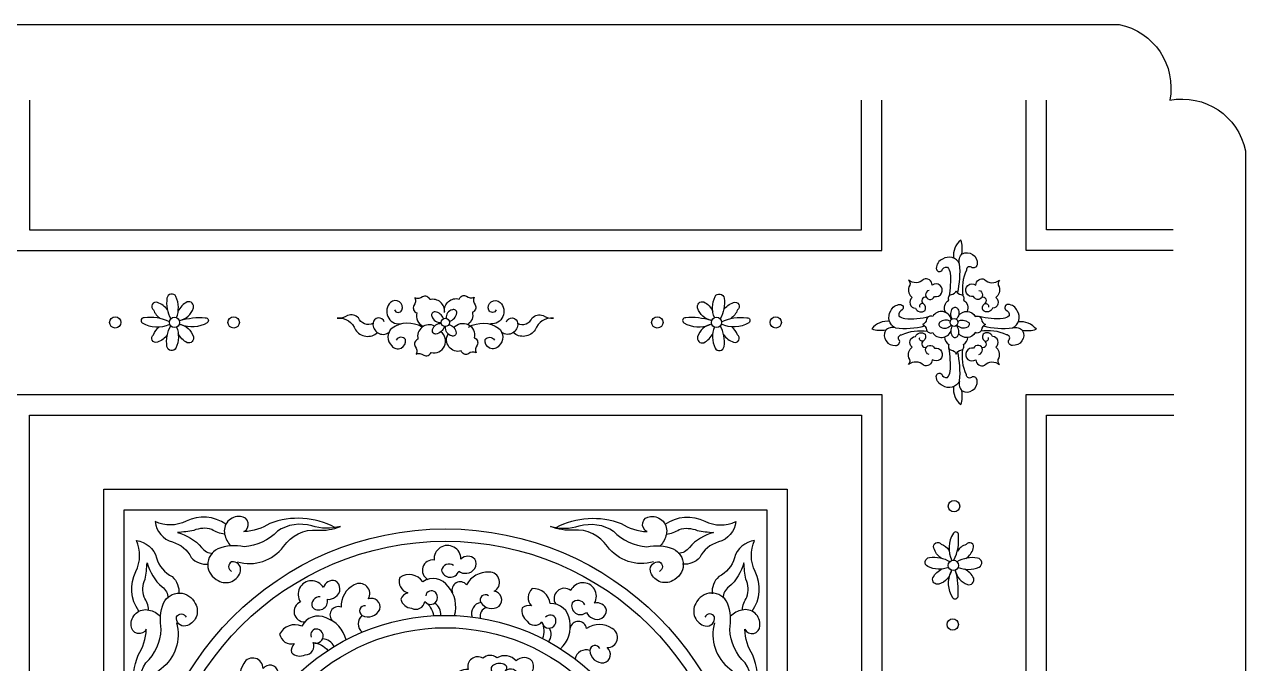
# Model space of a CAD drawing. Extents: x -66030 to 95157, y -13132 to 45879.
# Drawn here: x -11132 to -9649, y 3568 to 4344 of the extents above; entities that cross this region are included whole.
import ezdxf

# ---------------------------------------------------------------- set-up
doc = ezdxf.new("R2010")
doc.units = 0
doc.header["$LTSCALE"] = 100
doc.header["$MEASUREMENT"] = 0
doc.layers.add('3', color=11, linetype='CONTINUOUS')
doc.layers.add('7', color=105, linetype='CONTINUOUS')

msp = doc.modelspace()

# ---------------------------------------------------------------- linework, layer by layer
at = {"layer": '3'}
msp.add_lwpolyline([(-11592.3, 4190.3, -0.410539), (-11500.3, 4251.7, -0.410539), (-11438.9, 4343.8), (-9802.7, 4343.8, -0.410539), (-9741.3, 4251.7, -0.410539), (-9649.3, 4190.3), (-9649.3, 2538.7, -0.410539), (-9741.3, 2477.3, -0.410539), (-9802.7, 2385.2), (-11438.9, 2385.2, -0.410539), (-11500.3, 2477.3, -0.410539), (-11592.3, 2538.7)], format="xyb", close=True, dxfattribs=at)
for points in [[(-11125.8, 4251.9), (-11125.8, 4094.4), (-10115.8, 4094.4), (-10115.8, 4251.9)], [(-9737, 4094.4), (-9890.8, 4094.4), (-9890.8, 4251.9)], [(-9736.3, 2859.4), (-9890.8, 2859.4), (-9890.8, 3869.4), (-9736.3, 3869.4)]]:
    msp.add_lwpolyline(points, dxfattribs=at)
for points in [[(-9996.5, 4053.2, -0.311733), (-9993.4, 4065.2, -0.590459), (-9975.2, 4053, -0.487915), (-9981.2, 4048.1, 0.693909), (-9988.3, 4045.5, 0.148721), (-9992.4, 4014.4)], [(-9996.5, 4053.2, 0.443233), (-10017.1, 4058.8, 0.304811), (-10024.9, 4047.5, 0.686141), (-10018.3, 4044.7, -0.353685), (-10011.3, 4048.9, -0.146626), (-10007.9, 4041.7, -0.059944), (-10009.5, 4013.1, -0.087935)], [(-10033.6, 4020.8, 1.636546), (-10027.1, 4013.3, 1.548823), (-10029.9, 4027.3, 0.546357), (-10040.3, 4034.1, -0.393377), (-10058.5, 4033.3, -0.373311), (-10058, 4025, 0.306577), (-10054.1, 4012, 0.690648), (-10050.2, 3999, 0.502489), (-10038.5, 3996.4, 0.393033), (-10040.3, 4004.4, 0.704198), (-10045, 4000.3)], [(-9973, 4020.8, -1.636546), (-9979.5, 4013.3, -1.548823), (-9976.7, 4027.3, -0.546357), (-9966.3, 4034.1, 0.393377), (-9948, 4033.3, 0.373311), (-9948.6, 4025, -0.306577), (-9952.5, 4012, -0.690648), (-9956.4, 3999, -0.502489), (-9968.1, 3996.4, -0.393033), (-9966.3, 4004.4, -0.704198), (-9961.6, 4000.3)], [(-10013.4, 3994, -0.410819), (-10009.5, 4009, -0.45718), (-10006.5, 4015.9, 0.30571), (-10000.7, 4020.4, 0.30571), (-9994.9, 4015.9, -0.45718), (-9991.9, 4009, -0.378343), (-9987.4, 3995.1)], [(-10958.5, 3997.1, 0.164136), (-10970.5, 4005.9, 0.903948), (-10975.3, 3997.1, 0.179229), (-10967.2, 3986.8)], [(-10947.4, 3987.7, 0.203229), (-10948.1, 4013.3, 0.731757), (-10959, 4011.2, 0.164865), (-10954.4, 3986.2, 0.164865)], [(-10944.1, 3984.3, 0.287238), (-10926.9, 3999.4, 0.599034), (-10934.4, 4006.8, 0.173595), (-10945.4, 3995.4, 0.173595)], [(-10682.7, 3997.1, 0.642182), (-10673.7, 3996.7, 0.803522), (-10687.4, 4006.1, 0.710529), (-10675.9, 3980, 0.710529)], [(-10622.2, 3993.9, 0.533974), (-10639.8, 4009.5, 0.45718), (-10648.8, 4012.9, -0.30571), (-10658.1, 4011.7, -0.30571), (-10659.2, 4002.3, 0.45718), (-10655.7, 3993.4, 0.362121), (-10647.8, 3977.1, 0.362121)], [(-10621.8, 3994.7, -0.533974), (-10604.2, 4010.3, -0.45718), (-10595.2, 4013.7, 0.30571), (-10585.9, 4012.5, 0.30571), (-10584.8, 4003.2, -0.45718), (-10588.2, 3994.2, -0.302883), (-10593.5, 3979.4, -0.302883)], [(-10559.3, 3997.1, -0.642182), (-10568.3, 3996.7, -0.803522), (-10554.6, 4006.1, -0.710529), (-10566.1, 3980, -0.710529)], [(-10297.5, 3984.3, -0.287238), (-10314.7, 3999.4, -0.599034), (-10307.2, 4006.8, -0.173595), (-10296.2, 3995.4, -0.173595)], [(-10294.2, 3987.7, -0.203229), (-10293.5, 4013.3, -0.731757), (-10282.5, 4011.2, -0.164865), (-10287.2, 3986.2, -0.164865)], [(-10283, 3997.1, -0.164136), (-10271.1, 4005.9, -0.903948), (-10266.3, 3997.1, -0.179229), (-10274.4, 3986.8)], [(-10708.8, 3980.9, -0.45279), (-10726.3, 3987.3, 0.271245), (-10739.6, 3990.3, -0.158832), (-10752.4, 3986.9, -0.359028), (-10730.2, 3972.8, 0.453133), (-10703.4, 3969.5, 0.453133)], [(-10623.4, 3986.5, 0.28385), (-10633.5, 3994.8, 0.533403), (-10637.4, 3989.4, 0.373139), (-10626, 3981.9, 0.3606)], [(-10616.1, 3983.1, 0.300325), (-10607.1, 3993.5, 0.533403), (-10612.5, 3997.3, 0.352665), (-10620.1, 3986.7, 0.352665)], [(-10533.2, 3980.9, 0.45279), (-10515.7, 3987.3, -0.271245), (-10502.4, 3990.3, 0.158832), (-10489.6, 3986.9, 0.359028), (-10511.8, 3972.8, -0.453133), (-10538.6, 3969.5, -0.453133)], [(-10074.5, 3975.1, -0.443233), (-10080.1, 3995.8, -0.304811), (-10068.9, 4003.6, -0.686141), (-10066.1, 3997, 0.353685), (-10070.3, 3990, 0.146626), (-10063.1, 3986.6, 0.089866), (-10033.7, 3989.2, 0.087935)], [(-10006.6, 3985.4, 0.683564), (-10029.1, 3989.1, 0.45718), (-10036.7, 3985.7, -0.30571), (-10041.7, 3979.3, -0.30571), (-10036.7, 3972.9, 0.45718), (-10029.1, 3969.5, 0.620964), (-10007.2, 3971.2, 0.620964)], [(-10005.7, 3986.1, -0.300325), (-10004.8, 3999.1, -0.533403), (-9998.6, 3998.1, -0.352665), (-10000.6, 3985.9, -0.352665)], [(-9997.8, 3990.3, -0.533974), (-9977.5, 3989.1, -0.45718), (-9969.9, 3985.7, 0.30571), (-9964.9, 3979.3, 0.30571), (-9969.9, 3972.9, -0.45718), (-9977.5, 3969.5, -0.526683), (-9997.6, 3968.2, -0.526683)], [(-9932.1, 3975.1, 0.443233), (-9926.5, 3995.8, 0.304811), (-9937.7, 4003.6, 0.686141), (-9940.5, 3997, -0.353685), (-9936.3, 3990, -0.146626), (-9943.5, 3986.6, -0.089866), (-9972.9, 3989.2, -0.087935)], [(-10956.1, 3982.5, 0.146561), (-10986.7, 3987.6, 0.800705), (-10989, 3981.5, 0.258703), (-10955.7, 3979.9)], [(-10958.5, 3966.9, -0.164136), (-10970.5, 3958, -0.903948), (-10975.3, 3966.9, -0.161782), (-10968.3, 3976.4, -0.161782)], [(-10947.4, 3976.3, -0.203229), (-10948.1, 3950.7, -0.731757), (-10959, 3952.7, -0.164865), (-10954.4, 3977.8, -0.164865)], [(-10944.1, 3979.6, -0.287238), (-10926.9, 3964.5, -0.599034), (-10934.4, 3957.2, -0.173595), (-10945.4, 3968.5, -0.173595)], [(-10943.2, 3984.2, -0.092043), (-10912.5, 3987.6, -0.800705), (-10910.3, 3981.5, -0.247831), (-10942.3, 3979.3, -0.247831)], [(-10695.1, 3982.6, 0.804092), (-10708.8, 3980.9, 0.636197), (-10689.7, 3969.5, 0.636197)], [(-10649.3, 3976.2, 0.294866), (-10685.7, 3974.9, 0.458135), (-10686.1, 3953.6, 0.810689), (-10669.4, 3961.2, 0.54116), (-10680.6, 3960.4)], [(-10634, 3977.5, 0.646387), (-10654.2, 3961.5, 0.45718), (-10657.7, 3952.6, -0.30571), (-10656.6, 3943.2, -0.30571), (-10647.3, 3942.1, 0.45718), (-10638.3, 3945.4, 0.827549), (-10626.4, 3970.5)], [(-10622.3, 3976.9, -0.300325), (-10632.6, 3967.8, -0.533403), (-10636.5, 3973.1, -0.352665), (-10625.9, 3980.8, -0.352665)], [(-10616.2, 3979.4, -0.28385), (-10607.9, 3969.3, -0.533403), (-10613.2, 3965.5, -0.373139), (-10620.8, 3976.7, -0.3606)], [(-10610.6, 3975.5, -0.804392), (-10585.9, 3963.2, -0.45718), (-10582.4, 3954.3, 0.30571), (-10583.5, 3944.9, 0.30571), (-10592.8, 3943.8, -0.45718), (-10601.8, 3947.2, -0.666811), (-10617.6, 3967.9, -0.620964)], [(-10592.7, 3976.2, -0.294866), (-10556.3, 3974.9, -0.458135), (-10555.9, 3953.6, -0.810689), (-10572.6, 3961.2, -0.54116), (-10561.4, 3960.4)], [(-10546.9, 3982.6, -0.804092), (-10533.2, 3980.9, -0.636197), (-10552.3, 3969.5, -0.636197)], [(-10298.4, 3984.2, 0.092043), (-10329.1, 3987.6, 0.800705), (-10331.3, 3981.5, 0.247831), (-10299.3, 3979.3, 0.247831)], [(-10297.5, 3979.6, 0.287238), (-10314.7, 3964.5, 0.599034), (-10307.2, 3957.2, 0.173595), (-10296.2, 3968.5, 0.173595)], [(-10294.2, 3976.3, 0.203229), (-10293.5, 3950.7, 0.731757), (-10282.5, 3952.7, 0.164865), (-10287.2, 3977.8, 0.164865)], [(-10285.5, 3982.5, -0.146561), (-10254.8, 3987.6, -0.800705), (-10252.6, 3981.5, -0.258703), (-10285.8, 3979.9)], [(-10283, 3966.9, 0.164136), (-10271.1, 3958, 0.903948), (-10266.3, 3966.9, 0.161782), (-10273.3, 3976.4, 0.161782)], [(-10074.5, 3975.1, 0.311733), (-10086.6, 3972, 0.590459), (-10074.3, 3953.9, 0.487915), (-10069.4, 3959.8, -0.693909), (-10066.9, 3966.9, -0.148721), (-10035.7, 3971.1)], [(-10008.1, 3983.5, 0.28385), (-10020.5, 3982.3, 0.533403), (-10019.5, 3976.1, 0.373139), (-10006.8, 3978.7, 0.3606)], [(-10005.7, 3977.8, 0.300325), (-10004.8, 3964.7, 0.533403), (-9998.6, 3965.7, 0.352665), (-10000.6, 3978, 0.352665)], [(-9998.5, 3983.5, -0.28385), (-9986.1, 3982.3, -0.533403), (-9987.1, 3976.1, -0.373139), (-9999.8, 3978.7, -0.3606)], [(-9932.1, 3975.1, -0.311733), (-9920, 3972, -0.590459), (-9932.3, 3953.9, -0.487915), (-9937.1, 3959.8, 0.693909), (-9939.7, 3966.9, 0.148721), (-9970.9, 3971.1)], [(-10033.6, 3943.1, -1.636546), (-10027.1, 3950.6, -1.548823), (-10029.9, 3936.6, -0.546357), (-10040.3, 3929.8, 0.393377), (-10058.5, 3930.6, 0.373311), (-10058, 3938.9, -0.306577), (-10054.1, 3951.9, -0.690648), (-10050.2, 3964.9, -0.502489), (-10038.5, 3967.5, -0.393033), (-10040.3, 3959.5, -0.704198), (-10045, 3963.6)], [(-10014.9, 3964.1, 0.258778), (-10009.5, 3954.9, 0.45718), (-10006.5, 3948, -0.30571), (-10000.7, 3943.5, -0.30571), (-9994.9, 3948, 0.45718), (-9991.9, 3954.9, 0.247618), (-9986.5, 3963.6, 0.247618)], [(-9973, 3943.1, 1.636546), (-9979.5, 3950.6, 1.548823), (-9976.7, 3936.6, 0.546357), (-9966.3, 3929.8, -0.393377), (-9948, 3930.6, -0.373311), (-9948.6, 3938.9, 0.306577), (-9952.5, 3951.9, 0.690648), (-9956.4, 3964.9, 0.502489), (-9968.1, 3967.5, 0.393033), (-9966.3, 3959.5, 0.704198), (-9961.6, 3963.6)], [(-9996.5, 3910.7, -0.443233), (-10017.1, 3905.1, -0.304811), (-10024.9, 3916.3, -0.686141), (-10018.3, 3919.1, 0.353685), (-10011.3, 3914.9, 0.146626), (-10007.9, 3922.2, 0.059944), (-10009.5, 3950.7, 0.087935)], [(-9996.5, 3910.7, 0.311733), (-9993.4, 3898.7, 0.590459), (-9975.2, 3910.9, 0.487915), (-9981.2, 3915.8, -0.693909), (-9988.3, 3918.3, -0.148721), (-9992.4, 3949.5)], [(-10887.5, 3736.7, 0.2816), (-10935.7, 3740.5, -0.230487), (-10973.5, 3739.9, 0.300163), (-10952.3, 3715.2, -0.208311), (-10929.5, 3696.3, 0.241496), (-10908.7, 3688.3)], [(-10755, 3732.9, 0.217371), (-10834, 3737.6, -0.126728), (-10865.5, 3727.8, 0.790069), (-10869.8, 3746.1, 0.515031), (-10889, 3724.6, 0.126863), (-10881.6, 3710.4)], [(-10486.6, 3732.9, -0.217371), (-10407.6, 3737.6, 0.126728), (-10376.1, 3727.8, -0.790069), (-10371.8, 3746.1, -0.515031), (-10352.6, 3724.6, -0.126863), (-10360, 3710.4)], [(-10354, 3736.7, -0.2816), (-10305.9, 3740.5, 0.230487), (-10268.1, 3739.9, -0.300163), (-10289.3, 3715.2, 0.208311), (-10312.1, 3696.3, -0.241496), (-10332.9, 3688.3)], [(-10889, 3724.9, -0.138674), (-10904.6, 3730.5, 0.176221), (-10926.4, 3729.2, -0.027863), (-10946.2, 3726.7, -0.150372), (-10917.1, 3708.7, 0.241062), (-10903.4, 3701.4)], [(-10873.5, 3691.1, 0.312979), (-10817.4, 3709.8, -0.267574), (-10776.3, 3729.7, 0.125641), (-10748.5, 3734.2, -0.147433), (-10783.2, 3734.8, 0.217927), (-10824.9, 3728.4, -0.192444), (-10865.4, 3709.5, 0.141344), (-10897.4, 3706.8, 0.645858), (-10896.7, 3668.3, 0.507725), (-10869.7, 3680, 0.534942), (-10880.7, 3691, 0.617737), (-10880.5, 3679.5)], [(-10368.1, 3691.1, -0.312979), (-10424.2, 3709.8, 0.267574), (-10465.3, 3729.7, -0.125641), (-10493.1, 3734.2, 0.147433), (-10458.4, 3734.8, -0.217927), (-10416.7, 3728.4, 0.192444), (-10376.2, 3709.5, -0.141344), (-10344.2, 3706.8, -0.645858), (-10344.9, 3668.3, -0.507725), (-10371.9, 3680, -0.534942), (-10360.9, 3691, -0.617737), (-10361.1, 3679.5)], [(-10352.6, 3724.9, 0.138674), (-10337, 3730.5, -0.176221), (-10315.2, 3729.2, 0.027863), (-10295.4, 3726.7, 0.150372), (-10324.5, 3708.7, -0.241062), (-10338.2, 3701.4)], [(-10003.4, 3693, 0.146561), (-9998, 3723.6, 0.800705), (-10004.1, 3725.9, 0.258703), (-10006.1, 3692.7)], [(-10993.1, 3631.2, -0.2816), (-10996.9, 3679.4, 0.230487), (-10996.2, 3717.1, -0.300163), (-10971.6, 3695.9, 0.208311), (-10952.7, 3673.1, -0.241496), (-10944.7, 3652.3)], [(-10611, 3686.8, 0.532457), (-10625.7, 3681, 0.774806), (-10604.8, 3679.8, 0.223708), (-10595, 3677.4, 0.568055), (-10585.2, 3694.5, 0.394939), (-10602, 3694.5, 1.044628), (-10634.7, 3693.3, 0.848094), (-10642.1, 3669.8)], [(-10248.5, 3631.2, 0.2816), (-10244.7, 3679.4, -0.230487), (-10245.4, 3717.1, 0.300163), (-10270, 3695.9, -0.208311), (-10288.9, 3673.1, 0.241496), (-10296.9, 3652.3)], [(-10019, 3695.7, -0.164136), (-10027.8, 3707.7, -0.903948), (-10018.8, 3712.4, -0.161782), (-10009.4, 3705.3, -0.161782)], [(-9988.8, 3695.3, 0.164136), (-9979.9, 3707.2, 0.903948), (-9988.7, 3712.1, 0.179229), (-9999, 3704.1)], [(-10009.7, 3684.4, -0.203229), (-10035.3, 3685.4, -0.731757), (-10033.2, 3696.3, -0.164865), (-10008.2, 3691.4, -0.164865)], [(-9998.4, 3684.3, 0.203229), (-9972.8, 3684.7, 0.731757), (-9974.7, 3695.7, 0.164865), (-9999.8, 3691.3, 0.164865)], [(-10981.3, 3632.7, 0.138674), (-10986.9, 3648.2, -0.176221), (-10985.6, 3670, 0.027863), (-10983.1, 3689.9, 0.150372), (-10965, 3660.7, -0.241062), (-10957.8, 3647)], [(-10568.7, 3649.9, 0.820492), (-10578, 3641.7, 0.432578), (-10555.8, 3637.4, 0.638754), (-10561.7, 3655.3, 0.788079), (-10567.9, 3678.6, 0.297106), (-10595.1, 3663.1, 0.84239), (-10612.4, 3653.4)], [(-10260.3, 3632.7, -0.138674), (-10254.7, 3648.2, 0.176221), (-10256, 3670, -0.027863), (-10258.5, 3689.9, -0.150372), (-10276.6, 3660.7, 0.241062), (-10283.8, 3647)], [(-10006.4, 3681.1, -0.287238), (-10021.7, 3664, -0.599034), (-10029, 3671.7, -0.173595), (-10017.5, 3682.5, -0.173595)], [(-10001.8, 3680.1, -0.092043), (-9998.8, 3649.4, -0.800705), (-10004.9, 3647.3, -0.247831), (-10006.8, 3679.2, -0.247831)], [(-10001.8, 3681.1, 0.287238), (-9986.8, 3663.6, 0.599034), (-9979.4, 3671.1, 0.173595), (-9990.6, 3682.2, 0.173595)], [(-10773, 3648.6, 0.532457), (-10782.9, 3636.3, 0.774806), (-10764.2, 3645.7, 0.223708), (-10754.5, 3648.4, 0.568055), (-10754.6, 3668.2, 0.394939), (-10769.1, 3659.8, 1.044628), (-10796.9, 3642.4, 0.848094), (-10791.5, 3618.3)], [(-10717.9, 3637.8, 0.820492), (-10722, 3626.1, 0.432578), (-10700.6, 3633.4, 0.638754), (-10714.6, 3646, 0.788079), (-10731.7, 3663.1, 0.297106), (-10747.5, 3636, 0.84239), (-10757.6, 3619)], [(-10609.9, 3625.9, 0.254966), (-10617.5, 3661.1, 0.405254), (-10648.3, 3667, 0.408906), (-10676.3, 3672, 0.432746), (-10666.5, 3653.4, 0.23605), (-10675.1, 3645.6, 0.318771), (-10661.9, 3634.7, 0.514316), (-10645.9, 3642.9, -0.201417), (-10635.3, 3625.7, -0.201417)], [(-10451.5, 3638.8, 0.532457), (-10467.1, 3641.2, 0.774806), (-10449.7, 3629.7, 0.223708), (-10442.4, 3622.6, 0.568055), (-10425.3, 3632.6, 0.394939), (-10439.8, 3641, 1.044628), (-10468.8, 3656.3, 0.848094), (-10487, 3639.6)], [(-10947.5, 3617.1, -0.312979), (-10966.2, 3561, 0.267574), (-10986.1, 3519.9, -0.125641), (-10990.5, 3492.2, 0.147433), (-10991.1, 3526.8, -0.217927), (-10984.7, 3568.5, 0.192444), (-10965.9, 3609, -0.141344), (-10963.2, 3641, -0.645858), (-10924.7, 3640.4, -0.507725), (-10936.3, 3613.3, -0.534942), (-10947.4, 3624.4, -0.617737), (-10935.9, 3624.1)], [(-10645.9, 3642.9, 1.094932), (-10633.1, 3654.1, 0.619492), (-10644.8, 3649.9)], [(-10481, 3585.5, 0.254966), (-10470, 3619.9, 0.405254), (-10493.7, 3640.3, 0.408906), (-10515.4, 3658.6, 0.432746), (-10516.4, 3637.6, 0.23605), (-10527.6, 3635.2, 0.318771), (-10521.6, 3619.1, 0.514316), (-10503.7, 3618.2, -0.201417), (-10503.2, 3598, -0.201417)], [(-10294.1, 3617.1, 0.312979), (-10275.4, 3561, -0.267574), (-10255.5, 3519.9, 0.125641), (-10251.1, 3492.2, -0.147433), (-10250.5, 3526.8, 0.217927), (-10256.9, 3568.5, -0.192444), (-10275.7, 3609, 0.141344), (-10278.4, 3641, 0.645858), (-10316.9, 3640.4, 0.507725), (-10305.3, 3613.3, 0.534942), (-10294.2, 3624.4, 0.617737), (-10305.7, 3624.1)], [(-10989.2, 3498.7, -0.217371), (-10994, 3577.6, 0.126728), (-10984.1, 3609.2, -0.790069), (-11002.4, 3613.5, -0.515031), (-10980.9, 3632.6, -0.126863), (-10966.8, 3625.2)], [(-10252.4, 3498.7, 0.217371), (-10247.6, 3577.6, -0.126728), (-10257.4, 3609.2, 0.790069), (-10239.1, 3613.5, 0.515031), (-10260.6, 3632.6, 0.126863), (-10274.8, 3625.2)], [(-10741.6, 3596.4, 0.254966), (-10765.9, 3623.1, 0.405254), (-10795.4, 3612.8, 0.408906), (-10822.2, 3603.2, 0.432746), (-10804.5, 3591.9, 0.23605), (-10808, 3580.9, 0.318771), (-10791.1, 3578.1, 0.514316), (-10781.4, 3593.1, -0.201417), (-10763.6, 3583.5, -0.201417)], [(-10503.7, 3618.2, 1.094932), (-10487, 3621.6, 0.619492), (-10499.2, 3623.7)], [(-10433.3, 3585.7, 0.820492), (-10445.5, 3583.3, 0.432578), (-10428.5, 3568.5, 0.638754), (-10424.6, 3586.9, 0.788079), (-10418.3, 3610.2, 0.297106), (-10449.6, 3610.3, 0.84239), (-10469.4, 3610.6)], [(-10781.4, 3593.1, 1.094932), (-10775.9, 3609.3, 0.619492), (-10783.8, 3599.8)], [(-10841.2, 3552.7, 0.820492), (-10838.8, 3540.5, 0.432578), (-10824, 3557.6, 0.638754), (-10842.4, 3561.5, 0.788079), (-10865.7, 3567.8, 0.297106), (-10865.9, 3536.4, 0.84239), (-10866.2, 3516.6)], [(-10532, 3550.7, 0.259866), (-10515.8, 3557, 0.253214), (-10515.4, 3570.6, 0.417466), (-10535, 3570.7, 0.360315), (-10558.3, 3574.5, 0.366697), (-10575.4, 3574.1, 0.675024), (-10593.3, 3560.4, 0.268277), (-10611.7, 3550.5, 0.376179), (-10611.7, 3544.1, 0.359365), (-10590.5, 3546.5, 0.822995), (-10575.9, 3546.4, 0.699411), (-10555.4, 3543.8, 0.502879), (-10531.4, 3552.2, 0.561763), (-10548.3, 3558.6, 0.537625), (-10548.3, 3565.8, 0.304267), (-10562.5, 3565.5, 1.033996), (-10558.4, 3556.5)]]:
    msp.add_lwpolyline(points, format="xyb", dxfattribs=at)
for points in [[(-11125.8, 3869.4), (-10115.8, 3869.4), (-10115.8, 2859.4), (-11125.8, 2859.4)], [(-11010.8, 3754.4), (-10230.8, 3754.4), (-10230.8, 2974.4), (-11010.8, 2974.4)]]:
    msp.add_lwpolyline(points, close=True, dxfattribs=at)
for centre, radius in [((-11021.8, 3981.9), 6.92), ((-10949.9, 3981.9), 6.23), ((-10878, 3981.9), 6.92), ((-10621, 3981.8), 5.04), ((-10363.6, 3981.9), 6.92), ((-10291.7, 3981.9), 6.23), ((-10219.8, 3981.9), 6.92), ((-10003.3, 3981.9), 4.8), ((-10003.3, 3758.7), 6.92), ((-10620.8, 3365.3), 350.8), ((-10004.1, 3686.8), 6.23), ((-10620.8, 3365.3), 260.8), ((-10004.9, 3615), 6.92), ((-10620.8, 3365.3), 245.8)]:
    msp.add_circle(centre, radius, dxfattribs=at)
for centre, radius, start, end in [((-9980.3, 4063.1), 23.8, 127.8837, 187.565), ((-10031.9, 4070.8), 38.6, 351.6394, 16.6216), ((-10104.4, 4042.8), 108.4, 346.5155, 5.4826), ((-10038.4, 4008.2), 4.19, 65.4995, 242.9163), ((-9968.2, 4008.2), 4.19, 297.0837, 114.5005), ((-10084.4, 3959.4), 23.8, 82.435, 142.1163), ((-10064.2, 4083), 108.4, 264.5174, 283.4845), ((-9942.4, 4083), 108.4, 256.5155, 275.4826), ((-9922.1, 3958.9), 23.8, 37.8837, 97.565), ((-10092.1, 4010.9), 38.6, 253.3784, 278.3606), ((-10038.4, 3955.7), 4.19, 117.0837, 294.5005), ((-9968.2, 3955.7), 4.19, 245.4995, 62.9163), ((-9914.4, 4010.5), 38.6, 261.6394, 286.6216), ((-10104.4, 3921.1), 108.4, 354.5174, 13.4845), ((-9980.3, 3900.8), 23.8, 172.435, 232.1163), ((-10031.9, 3893.1), 38.6, 343.3784, 8.3606), ((-10642.5, 3627.4), 16, 355.0361, 57.8408), ((-10575.6, 3628.4), 13.6, 100.3112, 198.7681), ((-10566.8, 3624.6), 12.1, 111.7128, 189.1991), ((-10713.2, 3615.8), 13.6, 130.3112, 228.7681), ((-10508.6, 3603.2), 16, 325.0361, 27.8408), ((-10770.7, 3581.4), 16, 25.0361, 87.8408), ((-10450.1, 3570.6), 13.6, 70.3112, 168.7681)]:
    msp.add_arc(centre, radius, start, end, dxfattribs=at)
at = {"layer": '7'}
for points in [[(-11150.8, 4251.9), (-11150.8, 4069.4), (-10090.8, 4069.4), (-10090.8, 4251.9)], [(-9737, 4069.4), (-9915.8, 4069.4), (-9915.8, 4251.9)], [(-9736.3, 2834.4), (-9915.8, 2834.4), (-9915.8, 3894.4), (-9736.3, 3894.4)]]:
    msp.add_lwpolyline(points, dxfattribs=at)
for points in [[(-11150.8, 3894.4), (-10090.8, 3894.4), (-10090.8, 2834.4), (-11150.8, 2834.4)], [(-11035.8, 3779.4), (-10205.8, 3779.4), (-10205.8, 2949.4), (-11035.8, 2949.4)]]:
    msp.add_lwpolyline(points, close=True, dxfattribs=at)
msp.add_circle((-10620.8, 3365.3), 365.8, dxfattribs=at)

doc.saveas('drawing.dxf')
